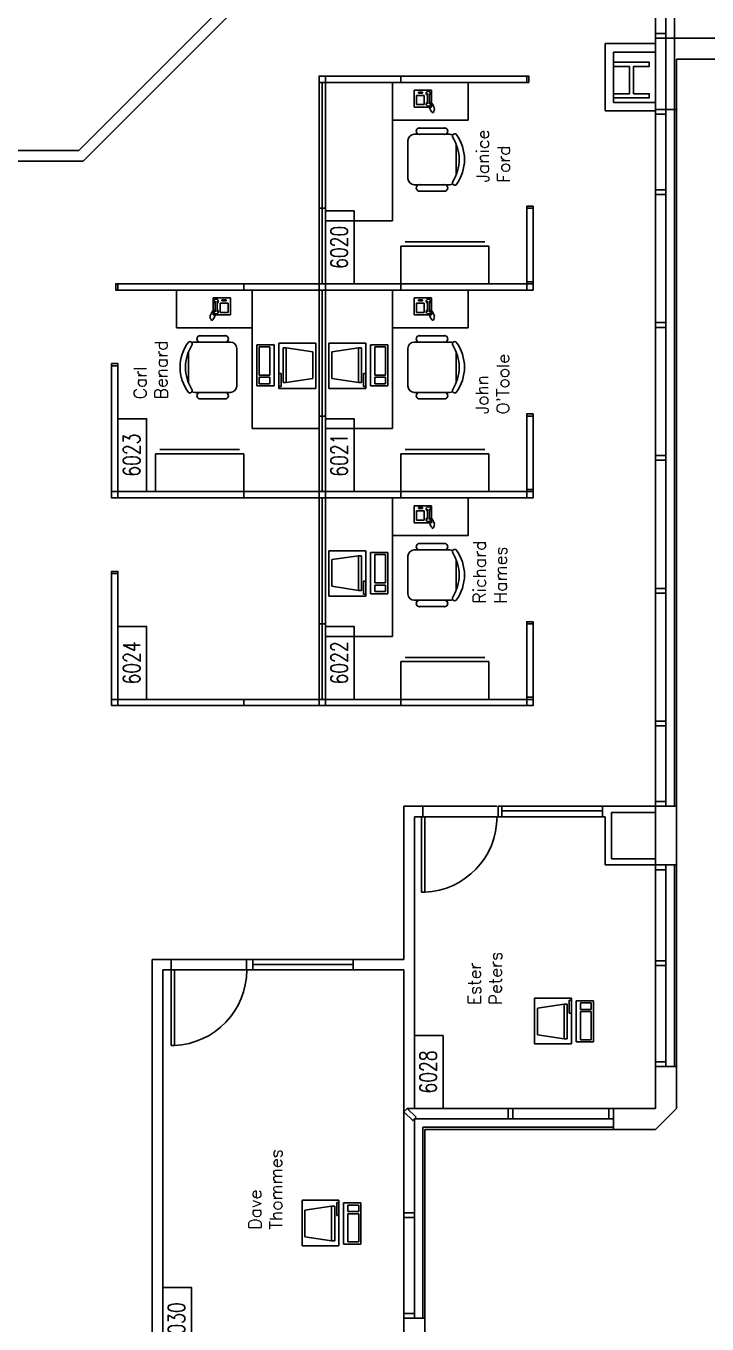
# Model space of a CAD drawing. Header units: millimetres. Extents: x 43 to 3711, y 1330 to 4598.
# Drawn here: x 671 to 996, y 2518 to 3137 of the extents above; entities that cross this region are included whole.
import ezdxf
from ezdxf.enums import TextEntityAlignment as Align

# ---------------------------------------------------------------- set-up
doc = ezdxf.new("R2010")
doc.units = ezdxf.units.MM
for name, color, linetype in [('CHAIRS', 4, 'Continuous'), ('CPU', 6, 'Continuous'), ('E-B-FURR', 6, 'Continuous'), ('E-B-GLAZ', 8, 'Continuous'), ('E-B-MULL', 8, 'Continuous'), ('E-B-SHEL', 2, 'Continuous'), ('E-C-HEAD', 5, 'Continuous'), ('E-F-DOOR', 3, 'Continuous'), ('E-F-SILL', 8, 'Continuous'), ('E-S-COLM', 8, 'Continuous'), ('EMPLOYEE', 1, 'Continuous'), ('FURNITURE', 3, 'Continuous'), ('PANELS_201', 6, 'Continuous'), ('PHONES', 4, 'Continuous'), ('RMNUM', 40, 'Continuous')]:
    doc.layers.add(name, color=color, linetype=linetype)
doc.styles.add('ARCHITXT', font='simplex.shx')
doc.styles.add('ROMANS', font='romans', dxfattribs={"width": 0.75, "height": 8})

# ---------------------------------------------------------------- blocks, each defined once
blk = doc.blocks.new('DR-36')
for p, q in [((0, 36), (0, 0)), ((0, 36), (1.5, 36)), ((1.5, 36), (1.5, 0)), ((0, 0), (1.5, 0))]:
    blk.add_line(p, q)
blk.add_arc((0, 0), 36, 0, 87.61406)
blk = doc.blocks.new('RMNUM')
at = {"layer": 'RMNUM'}
blk.add_lwpolyline([(-16.33354, 6.674702), (18.388073, 6.674702), (18.388073, -6.982766), (-16.33354, -6.982766), (-16.33354, 6.674702)], dxfattribs=at)
at = {"layer": 'RMNUM', "style": 'ROMANS', "width": 0.75}
blk.add_attdef('NUMBER', text='', height=8, dxfattribs=at).set_placement((1.027267, 0.114097), align=Align.MIDDLE_CENTER)
blk = doc.blocks.new('DESK2')
for p, q in [((33, 0), (-33, 0)), ((-33, 0), (-33, -68)), ((33, -32), (33, 0)), ((-33, -32), (33, -32)), ((-15, -68), (-15, -32)), ((-33, -68), (-15, -68))]:
    blk.add_line(p, q)
blk = doc.blocks.new('CHAIR7')
for p, q in [((5.12, 15.04), (17.88, 15.04)), ((0, 9), (0, -9)), ((20, 12), (3, 12)), ((23, -7.44), (23, 7.44)), ((3, -12), (20, -12)), ((5.12, -15), (17.88, -15))]:
    blk.add_line(p, q)
for centre, radius, start, end in [((5.56, 13.54), 1.56, 73.7398, 286.2602), ((17.44, 13.54), 1.56, 253.7398, 106.2602), ((3, 9), 3, 90, 180), ((20, 9), 3, 62.41556, 90), ((22.34, 11.12), 1.1, 53.30994, 212.02741), ((4.82, 0), 19.64, 327.57575, 32.42425), ((7, 0), 20, 323.1301, 36.8699), ((3, -9), 3, 180, 270), ((5.56, -13.5), 1.56, 73.7398, 286.2602), ((17.44, -13.5), 1.56, 253.7398, 106.2602), ((20, -9), 3, 270, 297.58444), ((22.34, -11.12), 1.1, 147.97259, 306.69006)]:
    blk.add_arc(centre, radius, start, end)
blk = doc.blocks.new('RECTANG')
for p, q in [((1, 1), (0, 1)), ((0, 1), (0, 0)), ((1, 0), (1, 1)), ((0, 0), (1, 0))]:
    blk.add_line(p, q)
blk = doc.blocks.new('IBMAT', base_point=(61, 306))
for p, q in [((75, 307), (75, 306)), ((81, 307), (75, 307)), ((81, 306), (81, 307))]:
    blk.add_line(p, q)
at = {"xscale": 21, "yscale": 17, "zscale": 21}
blk.add_blockref('RECTANG', (61, 306), dxfattribs=at)
blk = doc.blocks.new('KEYBOARD', base_point=(60, 294))
for p, xscale, yscale, zscale in [((60, 294), 19, 8, 19), ((61, 295), 13, 5, 13), ((75, 295), 3, 5, 3)]:
    blk.add_blockref('RECTANG', p, dxfattribs=dict(xscale=xscale, yscale=yscale, zscale=zscale))
blk = doc.blocks.new('COMPUTER')
for p, q in [((-6.64, 16.23), (-8.5, 3.5)), ((6.08, 16.23), (-6.64, 16.23)), ((8, 3.5), (6.08, 16.23)), ((-8.5, 3.5), (-8.5, 2.04)), ((8, 3.5), (-8.5, 3.5)), ((-8.5, 2.04), (8, 2.04)), ((8, 2.04), (8, 3.5))]:
    blk.add_line(p, q)
at = {"xscale": 1.033846153846154, "yscale": 1.033846153846154, "zscale": 1.033846153846154}
for name, p in [('IBMAT', (-10.86, 0)), ('KEYBOARD', (-10.05, -10.5))]:
    blk.add_blockref(name, p, dxfattribs=at)
blk = doc.blocks.new('FC42X18D')
for p, q in [((-21, 0), (-21, -18)), ((-21, 0), (21, 0)), ((21, -18), (21, 0)), ((-21, -18), (21, -18)), ((-19, -20), (19, -20))]:
    blk.add_line(p, q)
blk = doc.blocks.new('FNPHONE')
for p, q in [((-7.29, 6.54), (-7.29, 1.54)), ((-6.29, 6.54), (-6.29, 1.54)), ((-9.1, 0.22), (-9.7, 0.02)), ((-8.9, 0.62), (-9.5, 0.42)), ((-8.7, 1.02), (-9.3, 0.82)), ((-8.5, 1.42), (-9.1, 1.22)), ((-8.3, 1.82), (-8.9, 1.62)), ((-7.14, 0.56), (-7.5, -0.58)), ((-3.87, 4.85), (-3.87, 4.85)), ((-3.87, 3.91), (-3.87, 3.91)), ((-3.87, 2.97), (-3.87, 2.97)), ((-3.87, 2.03), (-3.87, 2.03)), ((-2.94, 4.85), (-2.94, 4.85)), ((-2.94, 3.91), (-2.94, 3.91)), ((-2.94, 2.97), (-2.94, 2.97)), ((-2.94, 2.03), (-2.94, 2.03)), ((-2, 4.85), (-2, 4.85)), ((-2, 3.91), (-2, 3.91)), ((-2, 2.97), (-2, 2.97)), ((-2, 2.03), (-2, 2.03)), ((-9.3, -0.18), (-9.9, -0.38)), ((-9.3, -0.58), (-9.9, -0.78)), ((-9.3, -0.98), (-9.9, -1.18)), ((-9.3, -1.38), (-9.9, -1.58)), ((-9.1, -1.78), (-9.7, -1.98)), ((-8.9, -2.18), (-9.5, -2.38)), ((-8.43, -2.46), (-9.03, -2.66)), ((-7.9, -1.98), (-8.5, -2.18)), ((-7.7, -1.58), (-8.3, -1.78)), ((-7.5, -1.18), (-8.1, -1.38)), ((-7.3, -0.78), (-7.9, -0.98))]:
    blk.add_line(p, q)
for centre, start, end in [((-6.79, 6.54), 298.49146, 241.50854), ((-6.79, 1.54), 118.49146, 61.50854)]:
    blk.add_arc(centre, 1.05, start, end)
for p, xscale, yscale, zscale in [((-8.21, 0), 8.20528234483245, 8.104073169521023, 8.20528234483245), ((-4.03, 6.72), 2.03125, 0.46875, 2.03125), ((-4.81, 1.25), 3.75, 4.375, 3.75)]:
    blk.add_blockref('RECTANG', p, dxfattribs=dict(xscale=xscale, yscale=yscale, zscale=zscale))
blk = doc.blocks.new('A$C2AA66EEE')
at = {"layer": 'E-B-FURR'}
for p, q in [((1062.39, 1993.61), (1062.39, 1886.02)), ((1067.39, 1988.61), (1067.39, 1888.09)), ((1067.39, 1888.09), (1172.48, 1783)), ((1062.39, 1886.02), (1168.93, 1779.48)), ((489.64, 1853), (682, 1853)), ((682, 1844), (682, 1853)), ((491, 1848), (677, 1848)), ((677, 1844), (677, 1848)), ((677, 1844), (682, 1844)), ((677, 1733), (677, 1808)), ((677, 1808), (682, 1808)), ((682, 1733), (682, 1808)), ((511, 1733), (609.41, 1733)), ((609.41, 1733), (677, 1733)), ((682, 1733), (755, 1733)), ((755, 1724), (755, 1733)), ((611, 1633), (611, 1731.41)), ((611, 1728), (750, 1728)), ((750, 1724), (750, 1728)), ((750, 1724), (755, 1724)), ((750, 1637), (750, 1688)), ((750, 1688), (755, 1688)), ((755, 1637), (755, 1688)), ((727, 1637), (727, 1613)), ((750, 1637), (727, 1637)), ((730, 1634), (730, 1613)), ((752, 1634), (730, 1634)), ((752, 1634), (752, 1613)), ((755, 1637), (755, 1613)), ((1086.39, 1613), (1086.39, 1637)), ((1086.39, 1637), (1118.39, 1637)), ((1090.39, 1613), (1090.39, 1633)), ((1090.39, 1633), (1114.39, 1633)), ((1114.39, 1613), (1114.39, 1633)), ((1118.39, 1613), (1118.39, 1637)), ((631, 1613), (729.41, 1613)), ((755, 1613), (1203.73, 1613))]:
    blk.add_line(p, q, dxfattribs=at)
at = {"layer": 'E-B-GLAZ'}
for p, q in [((606, 1728), (511, 1728)), ((606, 1633), (606, 1728)), ((602, 1724), (511, 1724)), ((601, 1723), (511, 1723)), ((601, 1633), (601, 1723)), ((602, 1633), (602, 1724)), ((727, 1608), (631, 1608)), ((727, 1604), (631, 1604)), ((727, 1603), (631, 1603)), ((755, 1608), (1206, 1608)), ((755, 1604), (1206, 1604)), ((755, 1603), (1087, 1603))]:
    blk.add_line(p, q, dxfattribs=at)
for points in [[(681.92, 1757.12), (676.92, 1757.12), (679.56, 1757.12), (679.56, 1805.12), (681.92, 1805.12), (676.92, 1805.12)], [(755.11, 1638.21), (750.11, 1638.21), (752.75, 1638.21), (752.75, 1686.21), (755.11, 1686.21), (750.11, 1686.21)]]:
    blk.add_lwpolyline(points, dxfattribs=at)
at = {"layer": 'E-B-MULL'}
for points in [[(511, 1728), (511, 1733), (513.25, 1733), (513.25, 1728)], [(559.08, 1728), (559.08, 1733), (561.33, 1733), (561.33, 1728)], [(606.8, 1727.2), (611, 1731.41), (609.41, 1733), (605.2, 1728.8)], [(606, 1681.08), (611, 1681.08), (611, 1683.33), (606, 1683.33)], [(606, 1633), (611, 1633), (611, 1635.25), (606, 1635.25)], [(631, 1608), (631, 1613), (633.25, 1613), (633.25, 1608)], [(679.08, 1608), (679.08, 1613), (681.33, 1613), (681.33, 1608)], [(724.75, 1608), (724.75, 1613), (727, 1613), (727, 1608)], [(755, 1608), (755, 1613), (757.25, 1613), (757.25, 1608)], [(793.25, 1608), (793.25, 1613), (795.5, 1613), (795.5, 1608)], [(856.56, 1608), (856.56, 1613), (858.81, 1613), (858.81, 1608)], [(919.87, 1608), (919.87, 1613), (922.12, 1613), (922.12, 1608)], [(983.19, 1608), (983.19, 1613), (985.44, 1613), (985.44, 1608)], [(1048.75, 1608), (1048.75, 1613), (1046.5, 1613), (1046.5, 1608)], [(1084.75, 1608), (1084.75, 1613), (1087, 1613), (1087, 1608)], [(1120.98, 1608), (1120.98, 1613), (1123.23, 1613), (1123.23, 1608)]]:
    blk.add_lwpolyline(points, close=True, dxfattribs=at)
at = {"layer": 'E-B-SHEL'}
for p, q in [((511, 1733), (491, 1733)), ((511, 1733), (511, 1723)), ((491, 1723), (511, 1723)), ((611, 1633), (601, 1633)), ((601, 1633), (601, 1613)), ((611, 1613), (611, 1633)), ((601, 1613), (611, 1603)), ((631, 1613), (611, 1613)), ((631, 1613), (631, 1603)), ((755, 1613), (727, 1613)), ((727, 1613), (727, 1603)), ((755, 1613), (755, 1603)), ((1087, 1613), (1087, 1603)), ((1121, 1613), (1087, 1613)), ((1121, 1613), (1121, 1493)), ((611, 1603), (631, 1603)), ((755, 1603), (727, 1603)), ((1111, 1603), (1087, 1603)), ((1111, 1603), (1111, 1523))]:
    blk.add_line(p, q, dxfattribs=at)
at = {"layer": 'E-C-HEAD'}
for p, q in [((677, 1808), (677, 1844)), ((682, 1844), (682, 1808)), ((750, 1688.65), (750, 1724.65)), ((755, 1724.65), (755, 1688.65))]:
    blk.add_line(p, q, dxfattribs=at)
at = {"layer": 'E-F-SILL'}
blk.add_lwpolyline([(727, 1613), (727, 1613), (727, 1616), (727, 1616)], dxfattribs=at)
at = {"layer": 'E-S-COLM'}
blk.add_lwpolyline([(1107.5, 1632.95), (1109.5, 1632.95), (1109.5, 1615.95), (1107.5, 1615.95), (1107.5, 1623.45), (1094.5, 1623.45), (1094.5, 1615.95), (1092.5, 1615.95), (1092.5, 1632.95), (1094.5, 1632.95), (1094.5, 1625.45), (1107.5, 1625.45)], close=True, dxfattribs=at)
at = {"layer": 'PANELS_201', "linetype": 'Continuous'}
for p, q in [((805.93, 1671.42), (805.93, 1674.42)), ((904.93, 1671.42), (904.93, 1674.42)), ((1003.93, 1671.42), (1003.93, 1674.42))]:
    blk.add_line(p, q, dxfattribs=at)
for points in [[(805.93, 1872.42), (802.93, 1872.42), (802.93, 1869.42)], [(802.93, 1868.42), (802.93, 1869.42), (805.93, 1869.42), (805.93, 1868.42)], [(802.93, 1810.42), (802.93, 1868.42)], [(806.93, 1869.42), (805.93, 1869.42), (805.93, 1872.42), (806.93, 1872.42)], [(805.93, 1810.42), (805.93, 1868.42)], [(806.93, 1872.42), (864.93, 1872.42)], [(806.93, 1869.42), (864.93, 1869.42)], [(864.93, 1872.42), (865.93, 1872.42), (866.93, 1872.42), (866.93, 1869.42), (864.93, 1869.42)], [(865.93, 1869.42), (865.93, 1872.42)], [(904.93, 1872.42), (901.93, 1872.42), (901.93, 1869.42)], [(901.93, 1868.42), (901.93, 1869.42), (904.93, 1869.42), (904.93, 1868.42)], [(901.93, 1810.42), (901.93, 1868.42)], [(905.93, 1869.42), (904.93, 1869.42), (904.93, 1872.42), (905.93, 1872.42)], [(904.93, 1810.42), (904.93, 1868.42)], [(905.93, 1872.42), (963.93, 1872.42)], [(905.93, 1869.42), (963.93, 1869.42)], [(963.93, 1872.42), (964.93, 1872.42), (965.93, 1872.42), (965.93, 1869.42), (963.93, 1869.42)], [(964.93, 1869.42), (964.93, 1872.42)], [(1000.93, 1868.42), (1000.93, 1869.42), (1000.93, 1870.42), (1003.93, 1870.42), (1003.93, 1868.42)], [(1003.93, 1869.42), (1000.93, 1869.42)], [(1000.93, 1868.42), (1000.93, 1810.42)], [(1003.93, 1868.42), (1003.93, 1810.42)], [(802.93, 1808.42), (802.93, 1810.42)], [(802.93, 1809.42), (805.93, 1809.42)], [(802.93, 1774.42), (802.93, 1808.42)], [(805.93, 1808.42), (805.93, 1810.42)], [(805.93, 1774.42), (805.93, 1808.42)], [(901.93, 1808.42), (901.93, 1810.42)], [(901.93, 1809.42), (904.93, 1809.42)], [(901.93, 1774.42), (901.93, 1808.42)], [(904.93, 1808.42), (904.93, 1810.42)], [(904.93, 1774.42), (904.93, 1808.42)], [(1000.93, 1808.42), (1000.93, 1810.42)], [(1000.93, 1809.42), (1003.93, 1809.42)], [(1000.93, 1808.42), (1000.93, 1774.42)], [(1003.93, 1808.42), (1003.93, 1810.42)], [(1003.93, 1808.42), (1003.93, 1774.42)], [(805.93, 1774.42), (805.93, 1773.42), (802.93, 1773.42), (802.93, 1774.42)], [(802.93, 1770.42), (802.93, 1773.42)], [(802.93, 1769.42), (802.93, 1770.42), (805.93, 1770.42), (805.93, 1769.42)], [(802.93, 1735.42), (802.93, 1769.42)], [(806.93, 1770.42), (805.93, 1770.42), (805.93, 1773.42), (806.93, 1773.42)], [(805.93, 1771.92), (841.93, 1771.92)], [(805.93, 1735.42), (805.93, 1769.42)], [(806.93, 1773.42), (840.93, 1773.42)], [(806.93, 1770.42), (840.93, 1770.42)], [(840.93, 1773.42), (842.93, 1773.42)], [(840.93, 1770.42), (842.93, 1770.42)], [(841.93, 1773.42), (841.93, 1770.42)], [(841.93, 1771.92), (901.93, 1771.92)], [(842.93, 1773.42), (900.93, 1773.42)], [(842.93, 1770.42), (900.93, 1770.42)], [(900.93, 1773.42), (901.93, 1773.42), (901.93, 1770.42), (900.93, 1770.42)], [(901.93, 1774.42), (901.93, 1773.42), (904.93, 1773.42), (904.93, 1774.42)], [(901.93, 1769.42), (901.93, 1770.42), (904.93, 1770.42), (904.93, 1769.42)], [(901.93, 1735.42), (901.93, 1769.42)], [(905.93, 1770.42), (904.93, 1770.42), (904.93, 1773.42), (905.93, 1773.42)], [(904.93, 1771.92), (940.93, 1771.92)], [(904.93, 1735.42), (904.93, 1769.42)], [(905.93, 1773.42), (939.93, 1773.42)], [(905.93, 1770.42), (939.93, 1770.42)], [(939.93, 1773.42), (941.93, 1773.42)], [(939.93, 1770.42), (941.93, 1770.42)], [(940.93, 1773.42), (940.93, 1770.42)], [(940.93, 1771.92), (1000.93, 1771.92)], [(941.93, 1773.42), (999.93, 1773.42)], [(941.93, 1770.42), (999.93, 1770.42)], [(999.93, 1773.42), (1000.93, 1773.42), (1000.93, 1770.42), (999.93, 1770.42)], [(1000.93, 1774.42), (1000.93, 1773.42), (1003.93, 1773.42), (1003.93, 1774.42)], [(1000.93, 1769.42), (1000.93, 1770.42), (1003.93, 1770.42), (1003.93, 1769.42)], [(1000.93, 1769.42), (1000.93, 1735.42)], [(1004.93, 1770.42), (1003.93, 1770.42), (1003.93, 1773.42), (1004.93, 1773.42)], [(1003.93, 1771.92), (1039.93, 1771.92)], [(1003.93, 1769.42), (1003.93, 1735.42)], [(1004.93, 1773.42), (1038.93, 1773.42)], [(1004.93, 1770.42), (1038.93, 1770.42)], [(1038.93, 1773.42), (1040.93, 1773.42)], [(1038.93, 1770.42), (1040.93, 1770.42)], [(1039.93, 1773.42), (1039.93, 1770.42)], [(1039.93, 1771.92), (1099.93, 1771.92)], [(1040.93, 1773.42), (1098.93, 1773.42)], [(1040.93, 1770.42), (1098.93, 1770.42)], [(1098.93, 1773.42), (1099.93, 1773.42), (1099.93, 1770.42), (1098.93, 1770.42)], [(1102.93, 1770.42), (1102.93, 1773.42), (1099.93, 1773.42)], [(1099.93, 1769.42), (1099.93, 1770.42), (1102.93, 1770.42), (1102.93, 1769.42)], [(1099.93, 1769.42), (1099.93, 1735.42)], [(1102.93, 1769.42), (1102.93, 1735.42)], [(802.93, 1733.42), (802.93, 1735.42)], [(802.93, 1734.42), (805.93, 1734.42)], [(802.93, 1675.42), (802.93, 1733.42)], [(805.93, 1733.42), (805.93, 1735.42)], [(805.93, 1675.42), (805.93, 1733.42)], [(901.93, 1733.42), (901.93, 1735.42)], [(901.93, 1734.42), (904.93, 1734.42)], [(901.93, 1675.42), (901.93, 1733.42)], [(904.93, 1733.42), (904.93, 1735.42)], [(904.93, 1675.42), (904.93, 1733.42)], [(1000.93, 1735.42), (1000.93, 1733.42)], [(1003.93, 1734.42), (1000.93, 1734.42)], [(1000.93, 1733.42), (1000.93, 1675.42)], [(1003.93, 1735.42), (1003.93, 1733.42)], [(1003.93, 1733.42), (1003.93, 1675.42)], [(1099.93, 1735.42), (1099.93, 1733.42)], [(1102.93, 1734.42), (1099.93, 1734.42)], [(1099.93, 1733.42), (1099.93, 1675.42)], [(1102.93, 1735.42), (1102.93, 1733.42)], [(1102.93, 1733.42), (1102.93, 1675.42)], [(805.93, 1675.42), (805.93, 1674.42), (802.93, 1674.42), (802.93, 1675.42)], [(802.93, 1674.42), (802.93, 1671.42), (805.93, 1671.42)], [(804.93, 1674.42), (805.93, 1674.42), (806.93, 1674.42), (806.93, 1671.42), (804.93, 1671.42)], [(806.93, 1671.42), (805.93, 1671.42), (805.93, 1674.42), (806.93, 1674.42)], [(840.93, 1674.42), (806.93, 1674.42)], [(840.93, 1671.42), (806.93, 1671.42)], [(840.93, 1674.42), (841.93, 1674.42), (842.93, 1674.42), (842.93, 1671.42), (840.93, 1671.42)], [(841.93, 1671.42), (841.93, 1674.42)], [(904.93, 1675.42), (904.93, 1674.42), (901.93, 1674.42), (901.93, 1675.42)], [(901.93, 1674.42), (901.93, 1671.42), (904.93, 1671.42)], [(903.93, 1674.42), (904.93, 1674.42), (905.93, 1674.42), (905.93, 1671.42), (903.93, 1671.42)], [(905.93, 1671.42), (904.93, 1671.42), (904.93, 1674.42), (905.93, 1674.42)], [(939.93, 1674.42), (905.93, 1674.42)], [(939.93, 1671.42), (905.93, 1671.42)], [(939.93, 1674.42), (940.93, 1674.42), (941.93, 1674.42), (941.93, 1671.42), (939.93, 1671.42)], [(940.93, 1671.42), (940.93, 1674.42)], [(1003.93, 1675.42), (1003.93, 1674.42), (1000.93, 1674.42), (1000.93, 1675.42)], [(1000.93, 1674.42), (1000.93, 1671.42), (1003.93, 1671.42)], [(1002.93, 1674.42), (1003.93, 1674.42), (1004.93, 1674.42), (1004.93, 1671.42), (1002.93, 1671.42)], [(1004.93, 1671.42), (1003.93, 1671.42), (1003.93, 1674.42), (1004.93, 1674.42)], [(1038.93, 1674.42), (1004.93, 1674.42)], [(1038.93, 1671.42), (1004.93, 1671.42)], [(1038.93, 1674.42), (1039.93, 1674.42), (1040.93, 1674.42), (1040.93, 1671.42), (1038.93, 1671.42)], [(1039.93, 1671.42), (1039.93, 1674.42)], [(1102.93, 1675.42), (1102.93, 1674.42), (1102.93, 1673.42), (1099.93, 1673.42), (1099.93, 1675.42)], [(1099.93, 1674.42), (1102.93, 1674.42)]]:
    blk.add_lwpolyline(points, dxfattribs=at)
for p, values in [((822.27, 1862.74), {'NUMBER': '6024'}), ((921.27, 1862.74), {'NUMBER': '6023'}), ((507.33, 1841.33), {'NUMBER': '6030'}), ((822.27, 1763.74), {'NUMBER': '6022'}), ((921.27, 1763.74), {'NUMBER': '6021'}), ((1020.27, 1763.74), {'NUMBER': '6020'}), ((627.33, 1721.33), {'NUMBER': '6028'})]:
    blk.add_blockref('RMNUM', p).add_auto_attribs(values)
at = {"layer": 'CHAIRS', "lineweight": -3, "rotation": 89.99999999999999}
blk.add_blockref('CHAIR7', (964.17, 1812.73), dxfattribs=at)
at = {"layer": 'CHAIRS', "lineweight": -3, "xscale": -1, "rotation": 90}
for p in [(865.17, 1731.1), (964.17, 1731.1), (1063.17, 1731.1)]:
    blk.add_blockref('CHAIR7', p, dxfattribs=at)
at = {"layer": 'CPU', "lineweight": -3, "rotation": 180}
blk.add_blockref('COMPUTER', (964.87, 1792.64), dxfattribs=at)
at = {"layer": 'CPU', "lineweight": -3}
for p in [(556.39, 1763.97), (652.71, 1653.1)]:
    blk.add_blockref('COMPUTER', p, dxfattribs=at)
at = {"layer": 'CPU', "lineweight": -3, "xscale": -1}
for p in [(865.87, 1751.19), (964.87, 1751.19)]:
    blk.add_blockref('COMPUTER', p, dxfattribs=at)
at = {"layer": 'E-F-DOOR', "xscale": -1, "rotation": 90}
for p in [(676.98, 1843.94), (749.98, 1724.59)]:
    blk.add_blockref('DR-36', p, dxfattribs=at)
at = {"layer": 'FURNITURE', "lineweight": -3}
for name, p, rotation in [('FC42X18D', (904.93, 1830.42), 89.99999999999999), ('DESK2', (967.93, 1773.42), 180)]:
    blk.add_blockref(name, p, dxfattribs=dict(at, rotation=rotation))
at = {"layer": 'FURNITURE', "lineweight": -3, "xscale": -1}
for p in [(868.93, 1770.42), (967.93, 1770.42), (1066.93, 1770.42)]:
    blk.add_blockref('DESK2', p, dxfattribs=at)
at = {"layer": 'FURNITURE', "lineweight": -3, "xscale": -1, "rotation": 90}
for p in [(805.93, 1713.42), (904.93, 1713.42), (1003.93, 1713.42)]:
    blk.add_blockref('FC42X18D', p, dxfattribs=at)
at = {"layer": 'PHONES', "lineweight": -3, "rotation": 270}
blk.add_blockref('FNPHONE', (989.08, 1815.75), dxfattribs=at)
at = {"layer": 'PHONES', "lineweight": -3, "xscale": -1, "rotation": 270}
for p in [(890.08, 1728.09), (989.08, 1728.09), (1088.08, 1728.09)]:
    blk.add_blockref('FNPHONE', p, dxfattribs=at)
at = {"layer": 'EMPLOYEE', "lineweight": -3, "char_height": 6, "attachment_point": 1, "style": 'ARCHITXT'}
for s, insert, width in [('\\A1;Carl\\PBenard', (948.95, 1861.78), 25.809), ('\\A1;Dave\\PThommes', (553.28, 1807.02), 36.7408), ('\\A1;Ester\\PPeters', (660.21, 1702.29), 23.2551), ('\\A1;Richard\\PHames', (851.56, 1699.93), 27.618), ("\\A1;John\\PO'Toole", (941.73, 1698.75), 28.3342), ('\\A1;Janice\\PFord', (1052.16, 1698.42), 23.6562)]:
    blk.add_mtext(s, dxfattribs=dict(at, insert=insert, width=width))

msp = doc.modelspace()

# ---------------------------------------------------------------- block references
at = {"rotation": 90}
msp.add_blockref('A$C2AA66EEE', (2584.251, 2009.724), dxfattribs=at)

doc.saveas('drawing.dxf')
